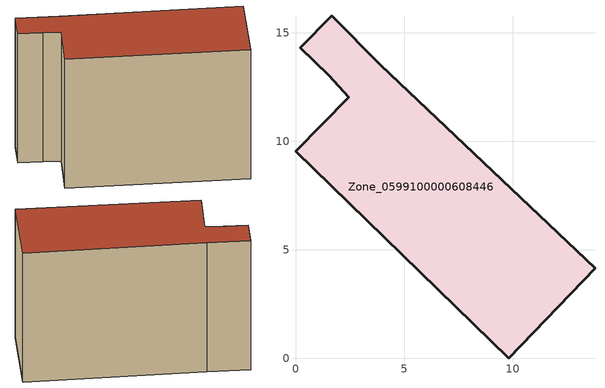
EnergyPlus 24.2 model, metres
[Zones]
Zone_0599100000608446
 floor ground (C_G): 1.66,15.78 3.94,13.51 13.79,4.15 9.82,0 0,9.54 2.45,12.02 1.52,13.03 0.23,14.31 z0
 wall outside (C_F): 3.94,13.51 1.66,15.78 0.23,14.31 1.52,13.03 2.45,12.02 0,9.54 9.82,0 13.79,4.15 3.94,13.51 z0:11.48
 roof outside (C_R): 9.82,0 13.79,4.15 3.94,13.51 1.66,15.78 0.23,14.31 1.52,13.03 2.45,12.02 0,9.54 z11.48
[BUILDING]
Pand.0599100000608446: North Axis=0; Terrain=City; Loads Convergence Tolerance Value=0.04; Temperature Convergence Tolerance Value=0.4; Solar Distribution=FullExterior; Maximum Number of Warmup Days=25; Minimum Number of Warmup Days=1
[Site:Location]
Rotterdam.The.Hague.AP_ZH_NLD Design_Conditions: Latitude=51.96; Longitude=4.45; Time Zone=1; Elevation=-4.5
[SITE:GROUNDTEMPERATURE:BUILDINGSURFACE]
18, 18, 18, 18, 18, 18, 18, 18, 18, 18, 18, 18
[MATERIAL] Thermal Absorptance=0.9; Solar Absorptance=0.7; Visible Absorptance=0.7
Name | Roughness | Thickness | Conductivity | Density | Specific Heat
G.TI.1946 | MediumSmooth | 0.15 | 1 | 540 | 1210
F.TI.1946 | Rough | 0.3 | 0.857143 | 1920 | 840
R.TI.1946 | MediumRough | 0.2 | 0.1 | 1500 | 1000
[CONSTRUCTION]
C_G: G.TI.1946
C_F: F.TI.1946
C_R: R.TI.1946
[ZONE]
Zone_0599100000608446: Type=1; Multiplier=1; Ceiling Height=Autocalculate; Volume=Autocalculate; Floor Area=autocalculate; Part of Total Floor Area=Yes
[ZONEINFILTRATION:DESIGNFLOWRATE]
Infil_Zone_0599100000608446: Zone or ZoneList or Space or SpaceList=Zone_0599100000608446; Schedule=AlwaysOn; Design Flow Rate Calculation Method=Flow/Area; Flow Rate per Floor Area=0.003; Constant Term Coefficient=1; Temperature Term Coefficient=0; Velocity Term Coefficient=0; Velocity Squared Term Coefficient=0
[HVACTEMPLATE:ZONE:IDEALLOADSAIRSYSTEM]
Zone_0599100000608446: Maximum Heating Supply Air Temperature=50; Minimum Cooling Supply Air Temperature=13; Maximum Heating Supply Air Humidity Ratio=0.0156; Minimum Cooling Supply Air Humidity Ratio=0.0077; Heating Limit=NoLimit; Cooling Limit=NoLimit; Dehumidification Control Type=ConstantSensibleHeatRatio; Cooling Sensible Heat Ratio=0.7; Dehumidification Setpoint=60; Humidification Control Type=None; Humidification Setpoint=30; Outdoor Air Method=None; Outdoor Air Flow Rate per Person=0.00944; Outdoor Air Flow Rate per Zone Floor Area=0; Outdoor Air Flow Rate per Zone=0; Demand Controlled Ventilation Type=None; Outdoor Air Economizer Type=NoEconomizer; Heat Recovery Type=None; Sensible Heat Recovery Effectiveness=0.7; Latent Heat Recovery Effectiveness=0.65
[ZONECONTROL:THERMOSTAT]
ThermostatControl_Zone_0599100000608446: Zone or ZoneList=Zone_0599100000608446; Control Type Schedule=DualSetpointControlType; Control 1=Thermostat_Zone_0599100000608446; Temperature Difference Between Cutout And Setpoint=0
[THERMOSTATSETPOINT:DUALSETPOINT]
Thermostat_Zone_0599100000608446: Heating Setpoint Temperature Schedule=HeatingSetpoint_Zone_0599100000608446; Cooling Setpoint Temperature Schedule=CoolingSetpoint_Zone_0599100000608446
[SCHEDULE:COMPACT]
HeatingSetpoint_Zone_0599100000608446: Through: 12/31, For: AllDays, Until: 24:00, 21
CoolingSetpoint_Zone_0599100000608446: Through: 12/31, For: AllDays, Until: 24:00, 24
DualSetpointControlType: Through: 12/31, For: AllDays, Until: 24:00, 4
AlwaysOn: Through: 12/31, For: AllDays, Until: 24:00, 1
